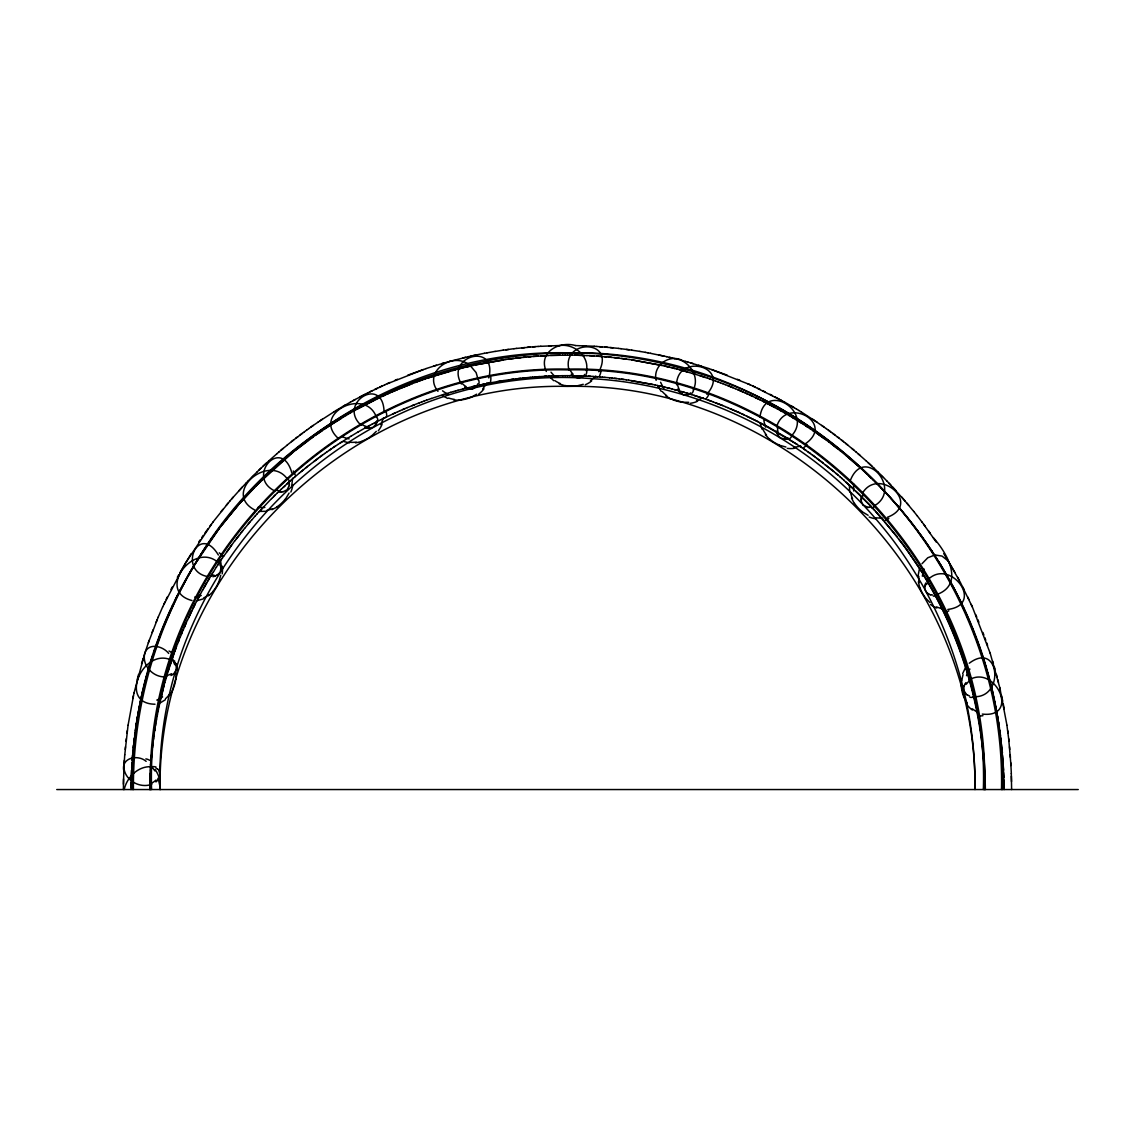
<?xml version="1.0" encoding="UTF-8"?>
<svg xmlns="http://www.w3.org/2000/svg" width="1135" height="1135" viewBox="0 0 1135 1135"><rect width="100%" height="100%" fill="white"/><g stroke="black" fill="none" stroke-linecap="round" stroke-linejoin="round"><path stroke-width="1.5" d="M123.417 789.549L123.502 778.908M1001.51 789.549C1005.638 599.535 869.311 418.361 685.611 369.613C503.798 315.005 293.397 397.69 196.823 561.002M1002.389 789.549C1008.831 555.611 801.48 347.438 567.543 352.815C333.605 347.438 126.255 555.611 132.71 789.549M983.364 789.549C990.628 565.102 791.932 364.704 567.457 369.882C342.997 364.704 144.287 565.102 151.565 789.549M984.584 789.549C991.649 564.634 792.485 363.924 567.543 369.116C342.6 363.924 143.436 564.634 150.515 789.549M131.036 789.549L131.49 770.14M150.061 789.549L149.962 780.327M131.05 787.137L131.135 782.313M149.777 789.549L149.806 787.25M123.445 784.228L124.013 765.543M150.132 784.952L150.231 773.361M131.192 779.887L132.909 750.434M150.317 778.014L150.629 766.338M123.8 770.892C120.92 757.542 137.917 754.179 146.16 761.358M376.877 420.659L376.65 422.348M150.629 771.034L151.154 759.301M124.055 765.543L124.736 754.818M131.674 767.7L131.972 762.791M124.212 762.862L124.382 760.18M849.391 485.61L849.774 492.164M151.054 764.011L151.565 754.576M132.142 760.322L132.525 755.385M918.158 575.445L919.322 569.344M124.765 754.818L128.056 725.251M924.755 586.582C924.642 587.419 924.77 589.434 925.479 590.711C958.564 651.334 975.76 720.498 974.979 789.549C977.59 572.551 784.427 381.53 567.5 386.397C350.573 381.53 157.424 572.551 160.021 789.549C152.643 559.385 362.689 359.795 592.144 378.693C703.672 384.935 811.326 439.742 881.98 526.271C899.09 546.659 913.462 569.188 926.557 592.271C927.267 593.038 928.132 593.648 929.083 594.087M151.608 756.96L152.033 749.852M132.738 752.916L133.405 745.468M125.219 749.455L125.46 746.759M759.911 417.269C764.692 380.495 814.121 411.948 791.45 435.883M152.047 752.235L152.289 747.483M133.206 747.951L136.796 720.455L142.925 690.137M175.897 679.368L176.053 672.516M126.013 741.382L126.311 738.701M152.544 747.497L152.842 742.73M152.799 745.128L153.452 737.963M134.015 740.488L134.313 737.991M961.288 679.61L961.075 685.512M153.381 740.361L154.119 733.182M126.964 733.309L127.319 730.628M134.625 735.494L134.952 732.997M154.019 735.593L154.842 728.4M861.082 497.243L860.94 499.159M135.306 730.486L135.661 727.989M128.071 725.251L133.987 693.045M154.715 730.812L155.623 723.605M136.044 725.478L136.427 722.967M155.467 726.031L156.46 718.795M289.042 485.894L287.084 489.752L282.955 491.866M136.838 720.441L139.605 705.317M374.295 423.085L381.303 419.453M156.275 721.236L157.368 713.986M157.141 716.426L158.332 709.162M220.772 575.289L218.842 581.985M158.063 711.602L159.354 704.338M140.13 702.778L140.655 700.252M132.838 698.394L133.419 695.712M159.056 706.793L160.432 699.515M141.208 697.727L141.776 695.188M134.001 693.045L144.798 653.278M160.106 701.969L164.05 685.015M291.78 485.496L292.575 478.261M383.46 417.879L380.892 424.674M142.343 692.662L149.806 664.784M776.681 426.689C785.619 396.072 836.041 422.674 805.212 443.884M161.213 697.131L164.703 682.589M488.802 377.955C497.754 341.38 444.565 356.12 461.434 384.056M143.563 687.583L146.869 674.914M137.179 679.695L138.569 674.389M124.197 789.549C126.921 776.95 138.938 765.146 152.473 766.877M586.384 371.003C589.746 356.064 573.686 343.21 559.512 345.579M925.039 584.936L925.72 583.021M164.915 682.632L165.384 680.177M144.798 653.207C141.52 665.706 153.835 678.148 166.278 676.786M165.582 680.22L166.774 675.339M147.578 672.374L148.302 669.834M166.263 677.808L167.498 672.927M141.563 663.791L143.152 658.527M149.054 667.309L162.22 629.471L177.911 594.74M167.696 672.97L168.987 668.104M168.42 670.558L173.825 653.632M150.586 662.258L153.012 654.654M169.938 665.734L176.45 646.425M144.812 653.263L149.238 640.225M477.835 383.786L477.111 385.446M153.863 652.128L154.715 649.603M962.664 673.566L965.303 667.976M148.316 642.821L158.233 617.085M155.594 647.078L158.332 639.516M850.597 479.835C864.728 445.175 902.822 489.455 874.39 505.756M964.069 685.781L963.743 690.307L966.268 694.152M174.861 651.277L177.358 644.027M144.939 652.767C148.955 642.169 163.199 646.326 168.689 653.434M152.09 632.45L153.069 629.882M159.269 636.976L162.206 629.443M177.542 644.07L179.231 639.232M178.465 641.686L180.181 636.848M180.351 636.891L182.153 632.067M156.119 622.179L157.169 619.625M163.213 626.931L165.299 621.966M181.33 634.508L183.161 629.698M158.233 617.071L162.645 606.955M183.317 629.741L186.268 622.576M166.348 619.44L170.775 609.523M184.338 627.371L187.346 620.207M376.125 423.937L373.188 427.257L368.676 428.25M162.645 606.941L185.516 562.974L212.912 522.171M187.502 620.249L191.772 610.772M163.795 604.444L164.958 601.947M188.58 617.894L195.277 603.749M171.91 607.012L173.059 604.544M166.121 599.45L167.313 596.953M289.099 493.058L285.523 499.003M175.443 599.62L186.991 577.743M193.078 608.488L196.468 601.422M170.959 589.519L172.208 587.065M172.506 690.775L169.413 695.585M179.131 592.257L185.601 580.113M196.61 601.479L202.683 589.86M486.858 383.077L482.687 388.979M197.816 599.152L200.285 594.527M598.869 371.755C616.418 338.67 560.662 338.868 569.061 370.28M177.358 577.318L178.677 574.906M202.825 589.916L206.613 582.979M862.543 493.03C878.873 466.187 922.485 503.869 887.414 517.29M180.011 572.508L191.233 553.639M186.949 577.701L192.539 568.167M204.116 587.618L209.294 578.439M693.23 389.844C700.338 376.636 688.874 360.008 674.701 358.646M188.311 575.289L193.957 565.783M964.793 684.263L965.97 682.589M208.074 580.765L213.451 571.657M193.915 565.741L218.97 528.853M210.784 576.225L212.174 573.97M213.564 571.714L216.288 567.188M216.416 567.245L220.417 560.08M217.849 565.017L222.162 558.321M158.673 778.993L160.148 774.595L158.744 770.466M922.003 563.712L927.763 557.767L934.956 554.958L942.036 556.093L948.207 561.016L960.238 582.198L972.355 606.941L990.202 653.278M207.677 544.403C159.028 616.192 132.767 702.835 133.405 789.549M198.668 542.133L200.2 539.863M584.837 374.38L583.887 375.557M222.276 558.377L223.666 556.122M207.478 544.687L218.913 528.797L238.421 504.876M201.746 537.607L203.293 535.365M223.779 556.178L234.619 540.998M204.868 533.138L208.06 528.726M226.83 551.823L231.512 545.339M209.649 526.512L211.266 524.327M682.702 360.646C669.366 353.354 652.54 365.598 656.129 380.324M212.898 522.143L229.838 501.088M234.718 541.054L242.876 530.471M236.335 538.926L239.627 534.713M222.318 524.342L238.35 504.805L259.575 482.276M241.287 532.613L244.564 528.385M221.211 511.445L222.914 509.345M244.649 528.456L249.728 522.228M476.189 386.78L472.5 389.177L467.904 388.965M226.347 505.174L228.078 503.117M248.083 524.327L251.473 520.185M376.309 431.371L371.4 436.11M229.823 501.06L233.356 497.016M231.583 499.017L242.351 487.071M251.559 520.256L255.006 516.155M240.209 502.691L253.573 488.22M255.091 516.212L256.794 514.155M595.747 376.21L590.441 380.736M256.879 514.212L258.596 512.155M706.793 394.242C731.706 366.392 677.07 352.559 676.573 384.822M238.705 490.987L246.011 483.184M212.671 592.03L208.5 595.832M258.666 512.226L271.563 498.549M157.467 780.525L155.935 781.93M260.482 510.239L262.313 508.267M245.997 483.155L247.856 481.268M247.841 481.226L251.573 477.452M255.531 486.206L293.057 452.241M251.559 477.424L253.445 475.565M291.837 472.813C281.409 435.854 245.614 476.828 274.755 490.916M271.634 498.606L277.309 492.902M253.431 475.537L257.219 471.834M928.302 579.332C950.506 557.838 985.251 604.643 947.824 609.452M273.535 496.719L275.436 494.832M261.504 480.219L267.59 474.359M257.205 471.791L261.064 468.131M259.12 469.947L268.896 460.853M277.366 492.959L281.196 489.185M262.98 466.258L266.895 462.612M281.253 489.256L289.113 481.935M174.322 673.367L176.833 669.48L176.535 665.181M269.633 472.43L290.801 453.915L313.132 436.947M283.211 487.412L285.183 485.596M268.882 460.81L276.926 453.73M287.169 483.78L291.127 480.148M969.262 663.237C999.807 640.239 1005.085 698.734 973.291 696.677M291.17 480.204L293.142 478.374M293.185 478.445L295.171 476.629M276.912 453.688L278.969 451.971M295.214 476.686L299.257 473.153M278.955 451.929L287.254 445.062M281.012 450.184L283.069 448.453M690.69 392.88L689.356 393.817M299.3 473.21L307.571 466.372M301.357 471.493L303.428 469.791M287.24 445.019L293.61 439.997M305.514 468.102L309.671 464.712M165.284 699.798L160.319 702.82M295.171 450.382L308.521 440.139M291.468 441.628L304.421 431.797M309.699 464.768L322.482 455.064M295.724 438.294L297.881 436.634M313.927 461.505L318.197 458.285M300.037 434.989L302.222 433.371M304.407 431.754L306.62 430.193M320.354 456.696L324.653 453.503M306.606 430.137L308.834 428.59M310.777 438.493L322.297 430.562M308.805 428.548L313.274 425.441M324.667 453.56L326.823 451.957M311.033 426.973L317.772 422.348M315.331 435.23L329.264 425.923M326.852 452.014L331.207 448.907M329.036 450.481L335.62 445.927M582.482 376.749L578.325 378.097L573.955 376.721M476.672 394.2L470.741 397.534M317.757 422.305L333.846 411.92M333.42 447.474L337.833 444.452M320.027 420.773L322.297 419.255M324.525 428.888L341.039 418.517M702.693 397.747L696.464 400.74M337.847 444.509L351.297 435.953M340.074 443.061L342.302 441.614M376.394 417.098C365.101 386.524 310.891 414.048 338.457 438.55M172.69 674.616L170.988 675.524M331.519 424.306L343.423 417.084M276.954 507.118L271.903 509.7M333.832 411.877L336.187 410.487M336.173 410.43L338.542 409.068M351.311 436.01L358.135 431.91M338.528 409.011L340.897 407.649M343.337 416.985L345.806 415.68M340.883 407.607L350.417 402.159M345.721 415.566L348.19 414.275M343.252 406.216L345.622 404.826M969.276 679.837C995.594 664.301 1020.166 718.341 982.314 714.099M348.105 414.161L350.587 412.885M358.135 431.967L365.03 428.008M350.502 412.771L355.411 410.175M350.403 402.116L355.241 399.506M355.326 410.061L379.856 397.576M365.03 428.065L369.641 425.483M352.815 400.783L364.988 394.356M357.738 408.728L374.834 399.846M367.329 426.803L371.968 424.249M216.757 575.445L220.147 572.324L220.984 568.082M360.079 396.853L367.442 393.107M371.968 424.306L376.621 421.823M367.428 393.065L384.864 384.793M369.897 391.83L372.365 390.61M381.303 419.51L385.999 417.141M383.644 418.347L395.462 412.729M377.288 398.64L384.808 395.264M374.848 389.404L377.331 388.213M382.24 396.299L389.773 393.008M379.828 387.035L382.339 385.886M393.065 413.878L397.832 411.665M788.229 438.11L786.583 438.706M387.191 394.001L397.25 389.759M384.85 384.737L423.341 369.556M387.376 383.616L389.901 382.495M397.817 411.721L400.201 410.615M392.171 391.788L409.792 384.68M400.187 410.686L404.968 408.572M203.208 598.925L197.561 600.543M402.57 409.65L407.366 407.578M394.98 380.324L397.52 379.26M399.662 388.581L412.303 383.715M407.337 407.635L414.545 404.67M412.119 405.677L419.34 402.812M407.777 375.16L425.951 368.662M412.218 383.587L417.354 381.828M419.312 402.868L421.752 401.918M151.735 784.299C140.187 788.669 125.389 780.767 123.942 768.168M421.723 401.974L424.149 401.024M417.254 381.701L419.865 380.92M424.121 401.081L426.561 400.144M583.262 384.297L576.58 385.999M800.785 446.083L793.706 447.488M419.78 380.792L422.39 380.012M426.533 400.215L431.385 398.456M687.767 394.554L683.327 394.753L679.567 392.341M422.305 379.885L424.93 379.133M424.83 379.005L435.06 375.77M431.357 398.513L443.487 394.498M427.37 378.139L455.362 369.84M425.951 368.605L436.45 365.286M214.941 576.211L212.855 576.708M361.015 441.714L355.454 442.891M433.811 366.052L449.659 361.427M437.5 374.848L450.184 371.088M443.445 394.554L445.899 393.746M445.856 393.802L450.751 392.313M441.714 363.626L444.352 362.859M450.709 392.37L453.177 391.603M453.12 391.674L455.589 390.922M455.546 390.979L458.015 390.256M449.644 361.37L468.287 356.731M452.723 370.393L462.981 367.896M457.973 390.327L462.867 388.979M457.802 369.045L470.585 366.08L476.104 372.55L478.36 380.239M462.81 389.035L467.719 387.744M465.237 388.411L479.821 384.964M462.952 357.922L465.62 357.284M465.421 367.144L473.125 365.513M936.418 594.712C965.36 584.44 946.931 552.717 933.254 537.607M472.5 386.652L474.927 386.084M468.287 356.674L476.317 354.971M470.968 356.064L484.361 353.297M473.04 365.385L503.443 359.923M475.565 364.832L505.955 359.554M479.764 385.02L491.909 382.552M482.176 384.51L489.426 383.062M484.361 353.354L487.043 352.801M487.043 352.857L495.115 351.382M491.838 382.608L503.94 380.523M496.662 381.757L501.471 380.963M495.115 351.453L503.174 350.133M870.545 507.075L868.871 507.203M503.869 380.58L508.75 379.814M503.174 350.19L513.942 348.686M265.945 511.303L260.014 511.388M505.855 359.412L513.474 358.546M508.664 379.87L513.531 379.161M505.869 349.807L508.551 349.438M508.366 359.057L520.965 357.681M511.062 379.53L515.928 378.849M515.843 378.906L523.079 378.026M513.942 348.757L516.624 348.374M515.886 358.107L525.945 357.17M518.227 378.622L520.61 378.338M516.624 348.431L535.45 346.601M522.994 378.083L525.448 377.771M155.013 704.225C117.699 703.771 143.223 646.78 171.527 660.159M522.001 347.849L524.696 347.58M523.363 357.284L530.91 356.731M525.363 377.841L530.201 377.317M527.378 347.324L530.073 347.097M528.328 356.801L545.694 355.737M530.116 377.387L532.57 377.118M688.775 402.315L681.908 402.258M882.647 518.269L875.525 517.801M532.471 377.175L534.926 376.919M532.755 346.87L538.132 346.416M533.28 356.39L538.217 356.021M534.84 376.99L539.65 376.579M537.195 376.806L546.687 376.167M784.838 438.99L780.525 438.053L777.489 434.719M538.118 346.487L540.813 346.246M540.686 355.865L548.148 355.61M540.799 346.317L559.527 345.522M544.247 376.352L549.028 376.054M280.998 492.122L278.997 492.051M548.049 355.482L560.321 355.241M548.929 376.125L551.355 375.969M459.249 400.286L453.546 399.988M548.829 345.905L551.511 345.806M550.489 355.383L562.733 355.212M551.255 376.026L562.96 375.671M553.582 375.94L558.236 375.813M562.634 355.071L565.145 355.198M562.846 375.728L565.258 375.657M565.046 355.056L567.557 355.184M565.159 375.713L567.557 375.642M56.75 789.549L1078.25 789.549M567.457 355.042L569.969 355.198M567.457 375.713L569.869 375.657M569.869 355.056L572.38 355.212M569.756 375.713L572.168 375.671M572.281 355.071L584.525 355.51M572.054 375.728L581.432 375.884M575.488 345.522C558.576 340.812 537.862 352.659 546.318 371.471M574.707 355.113L586.979 355.61M575.473 345.579L594.201 346.246M576.679 375.813L583.773 375.969M583.475 345.806L586.157 345.905M583.66 376.026L586.1 376.054M585.986 376.125L593.137 376.437M586.88 355.482L601.734 356.518M589.32 355.595L594.243 355.865M588.327 376.224L590.668 376.352M594.187 346.317L596.882 346.416M593.009 376.494L597.833 376.749M596.868 346.487L612.999 347.778M596.698 356.021L606.686 356.943M595.364 376.636L600.202 376.919M599.55 346.672L602.231 346.87M600.074 376.99L602.557 377.118M932.615 595.01L930.728 594.683M604.118 356.589L611.666 357.411M602.43 377.175L604.927 377.317M604.927 347.097L607.608 347.324M604.799 377.387L609.679 377.771M609.069 357.028L619.142 358.249M610.289 347.58L618.376 348.374M609.538 377.841L612.049 378.026M614.049 357.539L626.648 359.199M611.921 378.083L616.816 378.565M614.305 378.338L619.199 378.849M349.424 442.905L343.423 441.416M618.362 348.431L621.072 348.686M621.058 348.757L629.145 349.75M621.54 358.405L629.159 359.554M619.072 378.906L623.98 379.473M621.455 379.218L626.378 379.814M626.435 349.438L631.826 350.133M629.06 359.412L659.449 364.959M626.236 379.87L628.776 380.154M631.812 350.19L639.899 351.382M631.571 359.781L661.989 365.513M628.634 380.211L655.306 384.964M631.046 380.58L652.724 384.51M191.985 600.514C156.02 591.236 193.12 541.693 217.565 561.995M639.885 351.453L645.276 352.304M208.159 576.679C176.847 571.288 198.483 521.887 218.374 555.015M785.917 447.02L779.334 445.19M645.262 352.375L647.957 352.801M943.029 609.169L936.361 606.885M647.943 352.857L650.639 353.297M650.625 353.354L666.713 356.674M867.14 507.033L863.125 504.962M366.903 428.023L364.789 427.398M658.669 354.971L664.018 356.12M655.15 385.02L657.718 385.489M657.562 385.545L662.57 386.595M661.889 365.385L669.607 367.272M564.776 385.673L559.215 383.857M664.429 365.952L674.687 368.52M659.988 386.084L664.982 387.163M666.699 356.731L672.062 357.922M669.366 357.355L674.715 358.589M664.826 387.219L669.834 388.354M672.034 367.754L677.226 369.173M667.252 387.815L672.26 388.979M677.113 369.045L687.37 371.94M672.09 389.035L677.113 390.256M679.652 369.712L694.989 374.195M674.516 389.674L679.524 390.922M682.688 360.703L685.356 361.37M685.341 361.427L688.009 362.108M679.368 390.979L684.377 392.313M687.98 362.164L693.301 363.626M681.78 391.674L691.641 394.498M690.633 362.916L709.063 368.605M692.35 373.287L705.133 377.416M686.632 393.079L703.728 398.456M698.55 365.286L701.175 366.108M699.955 375.642L707.658 378.267M693.896 395.32L706.154 399.293M709.034 368.662L727.237 375.16M707.559 378.139L710.198 379.133M711.645 369.556L750.15 384.737M710.084 379.005L712.723 380.012M712.624 379.885L715.249 380.92M705.97 399.35L710.964 401.024M969.503 695.968L967.644 695.117M715.149 380.792L717.774 381.828M708.382 400.215L713.376 401.918M717.66 381.701L720.299 382.765M720.186 382.637L722.811 383.715M713.191 401.974L722.981 405.621M722.711 383.587L725.322 384.68M715.603 402.868L725.378 406.585M725.222 384.552L732.855 387.673M447.587 398.413L442.097 395.406M727.734 385.531L735.367 388.709M725.18 406.656L727.762 407.578M737.466 379.317L740.006 380.381M727.578 407.635L739.665 412.729M735.267 388.581L742.857 391.916M737.764 389.631L747.837 394.129M729.961 408.628L744.404 414.913M254.552 509.899C221.921 492.491 268.74 452.865 287.439 479.098M747.61 383.658L755.172 387.035M745.241 392.894L752.789 396.413M752.647 385.928L782.171 400.825M750.207 395.136L757.74 398.768M741.836 413.878L758.492 421.823M868.091 515.276L862.33 511.842M757.641 388.269L760.138 389.447M746.56 416.077L767.785 426.732L788.343 438.72M977.831 712.596L972.213 708.793M755.158 397.463L760.195 399.974M762.621 390.653L765.089 391.873M760.095 399.846L765.103 402.414M762.55 401.066L774.864 407.522M466.258 388.298L464.499 387.205M770.041 394.313L772.481 395.576M767.444 403.549L777.291 408.841M670.473 398.853L665.649 395.718M760.62 423.085L797.295 444.452M774.921 396.853L784.569 402.159M777.177 408.728L784.526 412.885M779.603 410.061L782.015 411.409M784.597 402.116L794.103 407.649M156.006 768.125L157.595 769.232M784.413 412.771L786.924 414.275M786.81 414.161L789.307 415.68M791.762 406.216L796.458 409.068M789.208 415.566L794.074 418.517M791.592 416.985L801.168 422.915M796.486 409.011L798.799 410.487M798.827 410.43L801.14 411.92M796.344 419.865L803.509 424.405M801.168 411.877L817.214 422.348M790.371 440.196L801.721 447.403M803.396 424.306L810.503 429.002M805.736 425.809L808.063 427.342M812.703 419.255L826.167 428.59M799.281 445.984L806.12 450.425M810.39 428.888L815.114 432.137M812.703 430.449L824.251 438.592M803.693 448.963L810.475 453.503M821.74 425.398L823.967 426.973M817.313 433.613L826.507 440.238M808.063 452.014L814.802 456.625M826.195 428.548L830.579 431.797M812.405 455.121L823.343 463.066M828.408 430.137L839.247 438.337M553.766 380.707L549.34 376.494M826.408 440.139L828.763 441.912M832.792 433.371L834.963 434.989M816.718 458.285L833.799 471.436M828.649 441.813L831.004 443.601M830.891 443.501L839.857 450.481M837.119 436.634L843.518 441.671M833.118 445.19L837.545 448.637M470.628 366.123C454.199 349.963 421.837 371.613 437.968 391.334M841.418 439.954L847.731 445.062M825.216 464.768L837.914 474.884M839.744 450.382L846.398 455.802M845.66 443.317L856.017 451.971M361.058 425.199C337.01 403.209 383.545 374.451 384.084 412.431M846.284 455.702L859.167 466.811M851.931 448.453L854.002 450.184M835.615 473.21L839.957 476.629M848.441 457.504L861.266 468.698M929.962 602.586L925.238 597.705M856.045 451.929L866.104 460.853M839.701 476.686L841.986 478.374M858.088 453.688L860.117 455.447M841.73 478.445L844 480.148M843.745 480.204L853.931 489.185M845.745 481.992L861.649 496.648M866.133 460.81L873.936 468.131M861.139 468.613L863.338 470.599M769.246 439.004L765.359 434.719M572.451 375.557L571.203 374.209M868.105 462.612L872.02 466.258M863.224 470.514L873.539 480.304M865.281 472.43L867.339 474.359M873.95 468.102L877.766 471.834M855.606 491.1L871.042 506.253M869.382 476.303L871.41 478.246M877.795 471.791L881.554 475.565M873.425 480.219L875.539 482.276M174.563 662.258L175.726 663.663M875.425 482.205L877.525 484.276M881.569 475.537L883.427 477.452M863.281 498.606L874.716 510.183M877.412 484.191L883.413 490.334M883.441 477.424L887.144 481.268M150.317 764.749L154.928 770.935M887.173 481.226L905.148 501.088M881.356 488.22L887.286 494.42M889.017 483.155L890.847 485.085M862.997 504.834L861.125 500.989M872.602 508.267L883.654 520.185M892.678 487.043L896.295 490.987M887.159 494.349L889.187 496.492M889.074 496.421L891.089 498.577M876.234 512.226L897.246 536.756M890.961 498.492L898.537 507.005M894.72 502.691L900.367 509.133M901.658 496.988L913.76 511.488M885.101 522.284L903.701 545.268L921.677 571.657M900.239 509.076L902.169 511.289M906.922 503.117L908.653 505.174M902.055 511.218L907.518 517.801M661.18 391.348L657.818 385.971M913.788 511.445L917.123 515.716M907.404 517.73L911.022 522.185M909.149 519.915L912.739 524.398M917.151 515.687L922.088 522.171M912.611 524.342L916.144 528.853M898.579 538.926C953.996 609.935 984.698 699.529 985.336 789.549M922.102 522.143L936.318 542.147M916.016 528.797L917.832 531.095M923.734 524.327L925.351 526.512M917.69 531.038L924.387 540.161M919.364 533.28L922.642 537.82M928.558 530.91L930.133 533.138M924.259 540.09L925.99 542.445M925.862 542.388L927.579 544.743M967.176 703.033L963.828 697.018A14.188 5.334 76.4 0 1 961.288 685.682M927.451 544.687L929.154 547.042M929.012 546.985L932.246 551.681M930.572 549.312L935.283 556.349M854.201 503.259L851.562 498.208M935.141 556.306L936.772 558.704M936.63 558.647L941.156 565.783M943.767 553.639L954.975 572.522M678.446 390.866L677.567 389.163M938.106 561.002L942.575 568.167M922.741 573.97C962.593 638.381 984.329 713.816 984.854 789.549M942.433 568.11L943.994 570.55M943.852 570.494L945.384 572.934M945.242 572.891L948.122 577.743M171.882 657.803L174.747 664.699M946.618 575.289L954.691 589.86M219.878 564.804L220.616 566.45M949.328 580.113L950.648 582.525M957.642 577.318L958.947 579.744M951.967 584.951L957.202 594.74M962.778 587.065L964.026 589.519M957.046 594.697L959.642 599.649M958.281 597.152L960.834 602.117M967.687 596.939L968.879 599.436M960.678 602.075L962.026 604.572M961.856 604.544L964.324 609.523M963.019 607.012L965.459 612.006M971.205 604.444L972.34 606.955M762.082 429.257L760.166 423.185M965.303 611.978L966.566 614.489M966.41 614.461L968.751 619.469M967.502 616.943L969.815 621.966M975.674 614.546L976.767 617.085M969.645 621.937L970.851 624.463M977.831 619.625L978.881 622.179M970.695 624.434L972.894 629.471M971.716 626.931L973.887 631.982M973.716 631.954L979.505 647.078M974.695 634.465L975.66 636.976M982.91 632.45L983.875 635.033M976.597 639.502L981.25 652.128M984.825 637.615L985.762 640.211M986.684 642.821L987.578 645.418M980.214 649.589L982.924 657.193M981.917 654.64L984.527 662.258M158.105 778.17L159.709 785.15M919.62 587.306L918.357 581.744M990.188 653.263L999.793 687.697L1006.944 725.251M983.548 659.705L986.06 667.323M985.123 664.769L988.954 677.453M992.657 661.152L993.437 663.791M776.822 433.002L776.439 431.13M986.627 669.834L990.288 682.532M994.203 666.444L994.969 669.082M996.417 674.389L997.126 677.042M989.436 679.978L991.564 687.597M220.559 560.647L221.453 567.287M997.807 679.695L998.488 682.362M990.742 685.058L992.784 692.662M288.886 482.403L289.141 484.177M991.976 690.123L996.984 712.894M999.779 687.697L1000.389 690.364M993.153 695.188L997.878 717.93M1001.581 695.712L1002.702 701.075M1003.241 703.757L1004.262 709.12M997.225 715.405L998.715 722.967M998.091 720.441L999.112 725.478M998.885 725.478L999.481 727.989M1006.915 725.251L1009.015 741.382M999.268 727.989L999.85 730.5M999.623 730.486L1000.531 735.508M999.978 732.997L1001.141 740.488M1007.667 730.628L1008.022 733.309M1000.616 737.991L1002.432 752.916M1008.674 738.701L1010.987 765.543M1001.198 742.985L1003.198 762.791M1009.526 746.759L1009.781 749.455M1002.404 755.385L1003.624 770.14M1010.235 754.818L1010.434 757.499M1003.113 765.245L1003.922 777.461M1010.788 762.862L1011.342 773.573M1003.496 772.58L1004.092 784.725M1011.299 773.573L1011.625 789.549M1011.384 776.241L1011.512 781.575M1003.751 779.887L1004.12 787.137M1003.879 787.137L1004.149 789.549M982.953 715.703A118.281 32.66 67.1 0 1 978.98 715.703M966.325 684.235A72.895 24.019 85.1 0 1 969.432 680.844M964.183 686.065A23.026 8.172 79 0 1 964.878 684.519M967.687 695.358A23.267 8.285 72.8 0 1 966.325 694.506M973.461 697.16A74.811 25.083 69.3 0 1 969.9 697.287M966.481 675.651A111.06 28.843 90 0 1 969.9 669.054M961.87 680.716A36.66 11.463 80.6 0 1 963.09 674.672M972.411 710.028A38.902 12.939 73.5 0 1 967.219 705.048M948.874 610.857A118.522 33.312 52 0 1 944.93 611.878M926.557 584.638A73.931 23.906 70.3 0 1 928.742 580.326M924.954 586.838A22.87 8.002 64 0 1 925.195 585.149M930.743 594.896A23.409 8.215 57.9 0 1 929.21 594.414M936.701 595.123A75.066 24.771 54.3 0 1 933.353 596.173M922.358 576.225A110.819 29.467 74.9 0 1 924.06 568.99M919.18 582.539A36.533 11.634 65.5 0 1 918.839 576.367M925.28 597.549A14.159 5.405 61.4 0 1 919.903 587.504M936.857 608.005A38.377 13.01 58.5 0 1 930.501 604.487M888.833 518.397A118.764 33.866 36.9 0 1 885.201 520.412M862.316 498.634A73.662 23.438 55.3 0 1 863.238 493.909M861.394 501.145A23.154 7.959 49.2 0 1 861.167 499.357M869.055 507.402A23.154 8.044 43 0 1 867.381 507.345M874.744 506.054A73.917 24.133 39.6 0 1 871.737 508.069M853.747 491.029A112.294 30.489 59.9 0 1 853.704 484.049M852.541 498.747A36.419 11.79 50.5 0 1 850.64 492.874M862.316 511.686A14.159 5.462 46.3 0 1 854.513 503.373M876.305 518.766A38.505 13.223 43.4 0 1 869.169 517.021M806.928 444.622A119.005 34.263 21.8 0 1 803.835 447.502M778.028 432.165A73.378 23.04 40.3 0 1 777.617 427.37M777.801 434.804A22.998 7.831 34.2 0 1 777.092 433.144M786.796 438.848A23.296 8.002 28.1 0 1 785.193 439.231M791.833 436.067A74.172 23.977 24.6 0 1 789.534 438.791M765.614 427.157A112.067 30.971 44.8 0 1 763.855 420.418M766.522 435.074A36.675 11.988 35.5 0 1 763.117 429.725M779.192 444.991A14.159 5.505 31.2 0 1 769.53 438.961M794.699 448.226A38.633 13.393 28.3 0 1 787.307 448.396M708.722 394.526A117.146 34.036 6.9 0 1 706.31 398.399M679.411 389.759A73.108 22.728 25.4 0 1 677.708 385.262M679.879 392.355A22.856 7.718 19.3 0 1 678.744 390.937M689.598 393.916A23.438 8.002 13.2 0 1 688.165 394.696M693.613 389.915A74.428 23.92 9.7 0 1 692.166 393.136M663.947 388.326A111.826 31.326 29.6 0 1 660.598 382.268M666.742 395.704A36.859 12.159 20.3 0 1 662.258 391.518M681.724 402.102A14.145 5.547 16.1 0 1 670.828 398.796M697.642 401.194A38.76 13.521 13.1 0 1 690.463 403.294M600.897 371.514A117.387 34.093 -8.2 0 1 599.493 375.898M573.175 374.309A72.839 22.516 10.5 0 1 570.295 370.421M574.31 376.678A22.714 7.647 4.5 0 1 572.834 375.6M583.986 375.713A23.14 7.888 -1.6 0 1 582.879 376.763M586.767 370.975A73.165 23.48 -5.2 0 1 586.199 374.238M555.71 377.16A111.556 31.525 14.5 0 1 550.986 372.166M560.349 383.602A36.746 12.173 5.2 0 1 554.972 380.707M576.466 385.886A14.173 5.561 1 0 1 565.003 385.503M591.704 380.878A38.888 13.577 -2 0 1 585.263 384.765M490.788 377.16A117.629 33.937 -23.3 0 1 490.49 381.757M466.272 386.751A73.818 22.813 -4.5 0 1 462.654 383.871M468.159 388.823A22.941 7.732 -10.4 0 1 466.542 388.198M477.353 385.389A23.282 7.945 -16.5 0 1 476.572 386.695M478.686 380.112A73.42 23.651 -20.1 0 1 479.041 383.403M448.325 394.427A111.344 31.567 -0.6 0 1 442.536 390.809M454.468 399.421A36.632 12.13 -10 0 1 448.566 398.03M470.5 397.491A14.145 5.533 -14.2 0 1 459.434 400.059M483.964 388.794A38.363 13.393 -17.1 0 1 478.63 394.214M385.857 411.083A117.87 33.624 -38.5 0 1 386.709 415.594M366.491 426.547A73.548 22.828 -19.4 0 1 362.193 424.703M368.889 428.037A22.799 7.732 -25.3 0 1 367.144 427.867M376.848 422.334A23.424 8.058 -31.4 0 1 376.451 423.795M376.65 416.928A73.69 23.934 -35 0 1 377.898 420.007M349.112 438.876A111.116 31.411 -15.8 0 1 342.642 436.89M356.291 442.111A36.504 12.031 -25.1 0 1 350.275 442.295M371.244 436.067A14.145 5.505 -29.3 0 1 361.228 441.416M382.098 424.149A38.491 13.336 -32.2 0 1 378.31 430.789M293.27 470.982A118.111 33.17 -53.6 0 1 295.199 475.111M280.402 490.788A73.278 22.955 -34.3 0 1 275.734 490.121M283.168 491.583A23.069 7.874 -40.1 0 1 281.31 491.881M289.326 484.021A23.182 8.073 -46.2 0 1 289.34 485.624M287.623 478.885A73.945 24.303 -49.9 0 1 289.695 481.524M264.838 507.473A110.875 31.099 -30.9 0 1 258.142 507.231M272.542 508.679A36.76 11.974 -40.1 0 1 266.64 510.452M285.353 499.003A14.159 5.462 -44.4 0 1 276.997 506.82M292.844 484.645A38.618 13.237 -47.3 0 1 290.844 492.051M219.296 552.816A118.352 32.589 -68.6 0 1 222.176 556.263M213.948 575.019A74.3 23.523 -49.1 0 1 208.925 575.615M216.799 575.161A22.913 7.931 -55.1 0 1 215.068 575.927M220.757 566.266A23.31 8.229 -61.2 0 1 221.197 567.798M217.679 561.768A74.201 24.743 -64.9 0 1 220.417 563.783M201.236 595.506A110.634 30.631 -46 0 1 194.766 597.024M208.854 594.683A36.646 11.776 -55.2 0 1 203.662 597.932M218.629 582.113A14.131 5.391 -59.5 0 1 212.642 591.732M222.276 566.166A38.746 13.095 -62.4 0 1 222.219 573.828M169.016 651.008A118.593 31.95 -83.7 0 1 172.605 653.561M171.498 673.708A74.03 23.821 -64 0 1 166.746 675.566M174.322 673.069A22.771 8.002 -70 0 1 172.846 674.247M175.797 663.436A23.452 8.399 -76.1 0 1 176.649 664.798M171.569 659.917A74.456 25.24 -79.9 0 1 174.804 661.152M162.589 696.933A110.407 30.049 -61.1 0 1 156.8 700.096M169.484 694.393A36.831 11.662 -70.3 0 1 165.455 698.734M175.726 679.567A14.131 5.306 -74.6 0 1 172.449 690.406M175.244 663.408A38.519 12.797 -77.4 0 1 177.046 670.657M159.879 784.994A14.301 5.76 89.7 0 1 160.234 789.534M155.084 769.53A37.639 12.357 87.7 0 1 158.63 776.184M145.847 758.889A118.849 31.269 81.3 0 1 149.877 760.379M156.034 780.015A73.761 24.161 -79 0 1 151.877 783.036M158.588 778.723A22.998 8.215 -85 0 1 157.51 780.156M157.609 769.019A23.154 8.427 88.9 0 1 158.73 770.069M152.459 766.65A74.711 25.764 85.1 0 1 155.963 767.005"/></g></svg>
